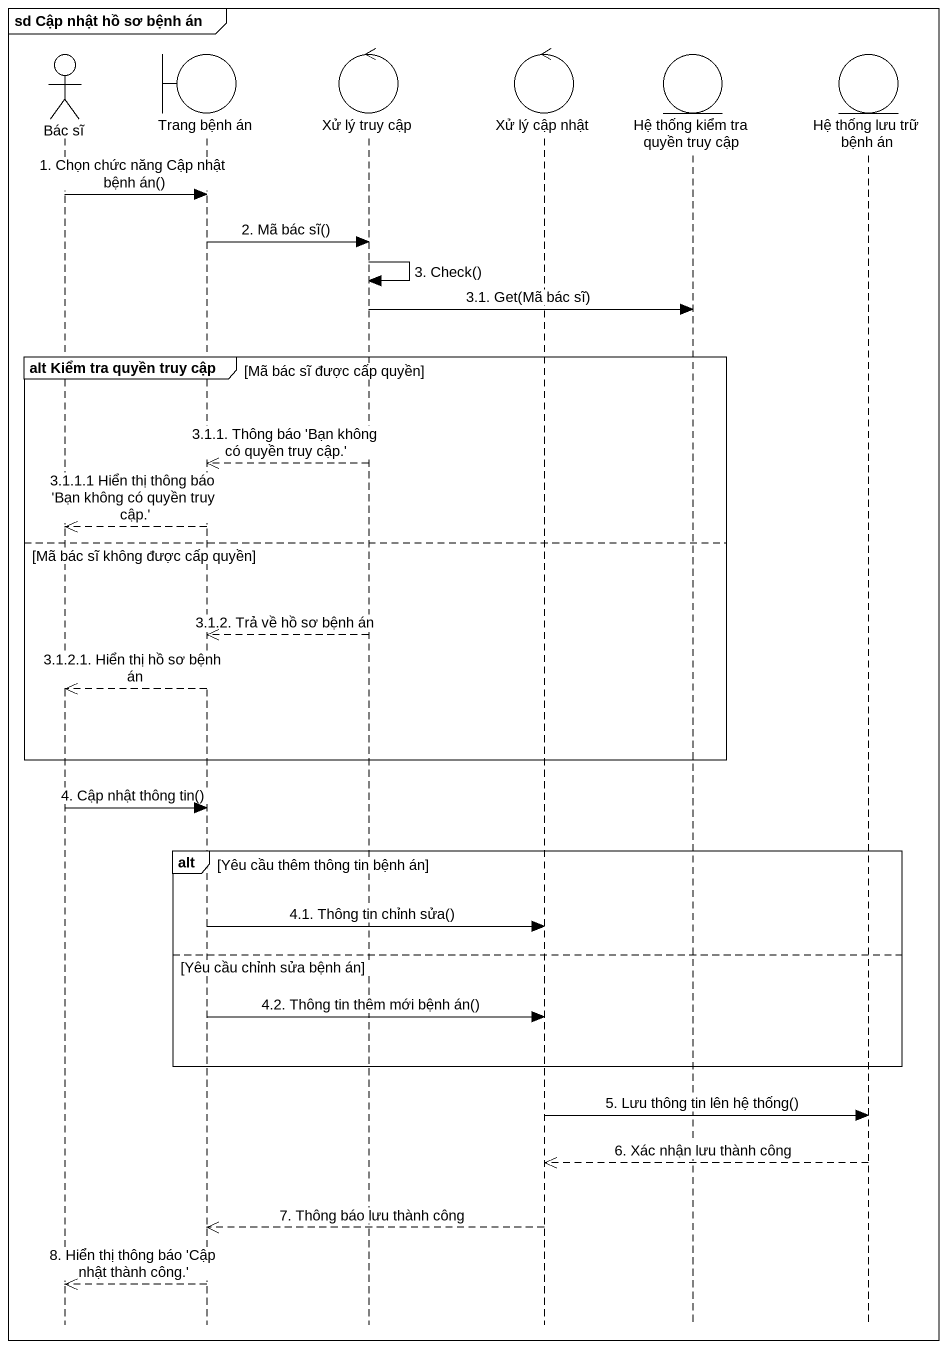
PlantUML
@startuml
mainframe sd Cập nhật hồ sơ bệnh án
hide footbox
actor "Bác sĩ" as Bác_sĩ
boundary "Trang bệnh án" as Trang_bệnh_án
control "Xử lý truy cập" as Xử_lý_truy_cập
control "Xử lý cập nhật" as Xử_lý_cập_nhật
entity "Hệ thống kiểm tra quyền truy cập" as Hệ_thống_kiểm_tra_quyền
entity "Hệ thống lưu trữ bệnh án" as Hệ_thống_lưu_trữ_bệnh_án

Bác_sĩ -> Trang_bệnh_án : 1. Chọn chức năng Cập nhật bệnh án()
Trang_bệnh_án -> Xử_lý_truy_cập : 2. Mã bác sĩ()
Xử_lý_truy_cập -> Xử_lý_truy_cập : 3. Check()
Xử_lý_truy_cập -> Hệ_thống_kiểm_tra_quyền : 3.1. Get(Mã bác sĩ)
group alt Kiểm tra quyền truy cập [Mã bác sĩ được cấp quyền]
  Xử_lý_truy_cập -->> Trang_bệnh_án : 3.1.1. Thông báo 'Bạn không có quyền truy cập.'
  Trang_bệnh_án -->> Bác_sĩ : 3.1.1.1 Hiển thị thông báo 'Bạn không có quyền truy cập.'
else Mã bác sĩ không được cấp quyền
  Xử_lý_truy_cập -->> Trang_bệnh_án : 3.1.2. Trả về hồ sơ bệnh án
  Trang_bệnh_án -->> Bác_sĩ : 3.1.2.1. Hiển thị hồ sơ bệnh án
end
Bác_sĩ -> Trang_bệnh_án : 4. Cập nhật thông tin()
alt Yêu cầu thêm thông tin bệnh án
  Trang_bệnh_án -> Xử_lý_cập_nhật : 4.1. Thông tin chỉnh sửa()
else Yêu cầu chỉnh sửa bệnh án
  Trang_bệnh_án -> Xử_lý_cập_nhật : 4.2. Thông tin thêm mới bệnh án()
end
Xử_lý_cập_nhật -> Hệ_thống_lưu_trữ_bệnh_án : 5. Lưu thông tin lên hệ thống()
Hệ_thống_lưu_trữ_bệnh_án -->> Xử_lý_cập_nhật : 6. Xác nhận lưu thành công
Xử_lý_cập_nhật -->> Trang_bệnh_án : 7. Thông báo lưu thành công
Trang_bệnh_án -->> Bác_sĩ : 8. Hiển thị thông báo 'Cập nhật thành công.'
@enduml
